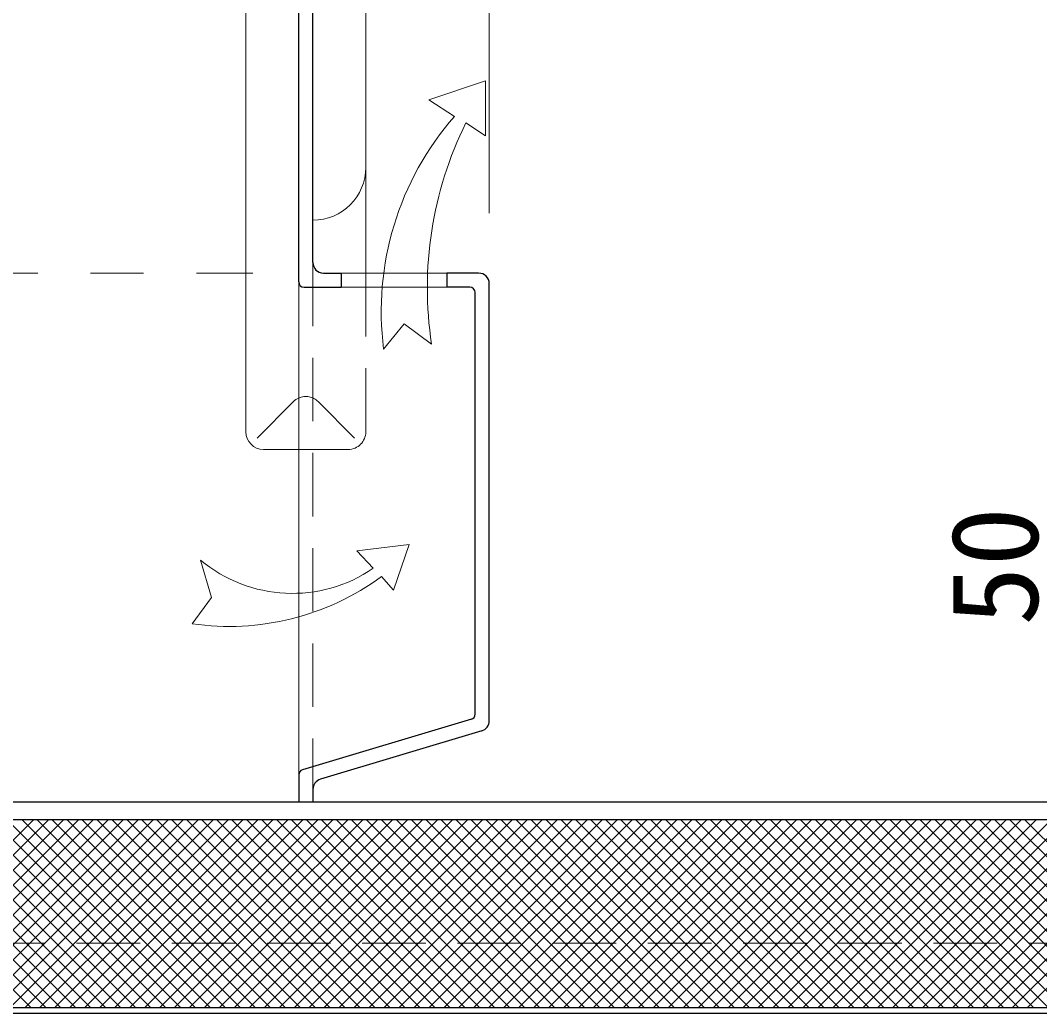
# Model space of a CAD drawing. Units: millimetres at full size, sheet at 1:15; details may follow other scales. Extents: x -3151 to 2924, y -2106 to 2109.
# Drawn here: x -1614.3 to -1325.4, y -1258.3 to -976.7 of the extents above; entities that cross this region are included whole.
import ezdxf
from ezdxf.enums import TextEntityAlignment as Align

# ---------------------------------------------------------------- set-up
doc = ezdxf.new("R2010")
doc.units = ezdxf.units.MM
doc.header["$LTSCALE"] = 15
for name, pattern in [('CHAIN1', [8, 5, -1, 1, -1]), ('DASHED1', [1.8, 1.2, -0.6]), ('DOUBLE_CHAIN1', [8.8, 5, -1, 0.6, -0.6, 0.6, -1])]:
    doc.linetypes.add(name, pattern=pattern)
doc.layers.add('0-0____1', color=4, linetype='Continuous', lineweight=9)
doc.styles.add('ＭＳ ゴシック', font='')
doc.styles.get('ＭＳ ゴシック').set_extended_font_data('MS Gothic')

msp = doc.modelspace()

# ---------------------------------------------------------------- linework, layer by layer
at = {"layer": '0-0____1', "color": 5, "lineweight": 25}
for p, q in [((-1535.4, -1050.83), (-1535.4, -549.83)), ((-1531.4, -1045.33), (-1531.4, -555.33)), ((-1493.4, -1048.33), (-1493.4, -1052.33)), ((-1484.4, -1048.33), (-1493.4, -1048.33)), ((-1481.4, -1175.27), (-1481.4, -1051.33)), ((-1533.9, -1052.33), (-1523.4, -1052.33)), ((-1486.9, -1052.33), (-1493.4, -1052.33)), ((-1485.4, -1173.41), (-1485.4, -1053.83)), ((-1486.47, -1174.85), (-1534.33, -1189.2)), ((-1483.54, -1178.14), (-1529.27, -1191.86)), ((-1535.4, -1190.64), (-1535.4, -1198.33)), ((-1531.4, -1194.73), (-1531.4, -1198.33)), ((-972.91, -1198.33), (-2093.9, -1198.33)), ((-967.99, -1203.33), (-2098.82, -1203.33)), ((-879.2, -1256.73), (-2187.6, -1256.73)), ((-878.4, -1258.33), (-2188.4, -1258.33))]:
    msp.add_line(p, q, dxfattribs=at)
at = {"layer": '0-0____1', "color": 7, "lineweight": 18}
for p, q in [((-1516.4, -1018.33), (-1516.4, -552.33)), ((-1523.4, -1048.33), (-1493.4, -1048.33)), ((-1535.4, -1190.64), (-1535.4, -1050.83)), ((-1523.4, -1052.33), (-1493.4, -1052.33))]:
    msp.add_line(p, q, dxfattribs=at)
at = {"layer": '0-0____1'}
for p, q in [((-1550.4, -1093.33), (-1550.4, -598.33)), ((-1516.4, -1048.33), (-1516.4, -1018.33)), ((-1547.2, -1095.13), (-1536.91, -1084.76)), ((-1545.4, -1098.33), (-1535.4, -1098.33)), ((-1664.7, -1203.33), (-1611.3, -1256.73)), ((-1664.02, -1256.73), (-1610.62, -1203.33)), ((-1660.46, -1203.33), (-1607.06, -1256.73)), ((-1659.78, -1256.73), (-1606.38, -1203.33)), ((-1656.21, -1203.33), (-1602.81, -1256.73)), ((-1655.53, -1256.73), (-1602.13, -1203.33)), ((-1651.97, -1203.33), (-1598.57, -1256.73)), ((-1651.29, -1256.73), (-1597.89, -1203.33)), ((-1647.73, -1203.33), (-1594.33, -1256.73)), ((-1647.05, -1256.73), (-1593.65, -1203.33)), ((-1643.49, -1203.33), (-1590.09, -1256.73)), ((-1642.81, -1256.73), (-1589.41, -1203.33)), ((-1639.24, -1203.33), (-1585.84, -1256.73)), ((-1638.56, -1256.73), (-1585.16, -1203.33)), ((-1635, -1203.33), (-1581.6, -1256.73)), ((-1634.32, -1256.73), (-1580.92, -1203.33)), ((-1630.76, -1203.33), (-1577.36, -1256.73)), ((-1630.08, -1256.73), (-1576.68, -1203.33)), ((-1626.52, -1203.33), (-1573.12, -1256.73)), ((-1625.84, -1256.73), (-1572.44, -1203.33)), ((-1622.27, -1203.33), (-1568.87, -1256.73)), ((-1621.59, -1256.73), (-1568.19, -1203.33)), ((-1618.03, -1203.33), (-1564.63, -1256.73)), ((-1617.35, -1256.73), (-1563.95, -1203.33)), ((-1613.79, -1203.33), (-1560.39, -1256.73)), ((-1613.11, -1256.73), (-1559.71, -1203.33)), ((-1609.55, -1203.33), (-1556.15, -1256.73)), ((-1608.86, -1256.73), (-1555.46, -1203.33)), ((-1605.3, -1203.33), (-1551.9, -1256.73)), ((-1604.62, -1256.73), (-1551.22, -1203.33)), ((-1601.06, -1203.33), (-1547.66, -1256.73)), ((-1600.38, -1256.73), (-1546.98, -1203.33)), ((-1596.82, -1203.33), (-1543.42, -1256.73)), ((-1596.14, -1256.73), (-1542.74, -1203.33)), ((-1592.57, -1203.33), (-1539.17, -1256.73)), ((-1591.89, -1256.73), (-1538.49, -1203.33)), ((-1588.33, -1203.33), (-1534.93, -1256.73)), ((-1587.65, -1256.73), (-1534.25, -1203.33)), ((-1584.09, -1203.33), (-1530.69, -1256.73)), ((-1583.41, -1256.73), (-1530.01, -1203.33)), ((-1579.85, -1203.33), (-1526.45, -1256.73)), ((-1579.17, -1256.73), (-1525.77, -1203.33)), ((-1575.6, -1203.33), (-1522.2, -1256.73)), ((-1574.92, -1256.73), (-1521.52, -1203.33)), ((-1571.36, -1203.33), (-1517.96, -1256.73)), ((-1570.68, -1256.73), (-1517.28, -1203.33)), ((-1567.12, -1203.33), (-1513.72, -1256.73)), ((-1566.44, -1256.73), (-1513.04, -1203.33)), ((-1562.88, -1203.33), (-1509.48, -1256.73)), ((-1562.2, -1256.73), (-1508.8, -1203.33)), ((-1558.63, -1203.33), (-1505.23, -1256.73)), ((-1557.95, -1256.73), (-1504.55, -1203.33)), ((-1554.39, -1203.33), (-1500.99, -1256.73)), ((-1553.71, -1256.73), (-1500.31, -1203.33)), ((-1550.15, -1203.33), (-1496.75, -1256.73)), ((-1549.47, -1256.73), (-1496.07, -1203.33)), ((-1545.91, -1203.33), (-1492.51, -1256.73)), ((-1545.23, -1256.73), (-1491.83, -1203.33)), ((-1541.66, -1203.33), (-1488.26, -1256.73)), ((-1540.98, -1256.73), (-1487.58, -1203.33)), ((-1537.42, -1203.33), (-1484.02, -1256.73)), ((-1536.74, -1256.73), (-1483.34, -1203.33)), ((-1533.18, -1203.33), (-1479.78, -1256.73)), ((-1532.5, -1256.73), (-1479.1, -1203.33)), ((-1528.94, -1203.33), (-1475.54, -1256.73)), ((-1528.25, -1256.73), (-1474.85, -1203.33)), ((-1524.69, -1203.33), (-1471.29, -1256.73)), ((-1524.01, -1256.73), (-1470.61, -1203.33)), ((-1520.45, -1203.33), (-1467.05, -1256.73)), ((-1519.77, -1256.73), (-1466.37, -1203.33)), ((-1516.21, -1203.33), (-1462.81, -1256.73)), ((-1515.53, -1256.73), (-1462.13, -1203.33)), ((-1511.96, -1203.33), (-1458.56, -1256.73)), ((-1511.28, -1256.73), (-1457.88, -1203.33)), ((-1507.72, -1203.33), (-1454.32, -1256.73)), ((-1507.04, -1256.73), (-1453.64, -1203.33)), ((-1503.48, -1203.33), (-1450.08, -1256.73)), ((-1502.8, -1256.73), (-1449.4, -1203.33)), ((-1499.24, -1203.33), (-1445.84, -1256.73)), ((-1498.56, -1256.73), (-1445.16, -1203.33)), ((-1494.99, -1203.33), (-1441.59, -1256.73)), ((-1494.31, -1256.73), (-1440.91, -1203.33)), ((-1490.75, -1203.33), (-1437.35, -1256.73)), ((-1490.07, -1256.73), (-1436.67, -1203.33)), ((-1486.51, -1203.33), (-1433.11, -1256.73)), ((-1485.83, -1256.73), (-1432.43, -1203.33)), ((-1482.27, -1203.33), (-1428.87, -1256.73)), ((-1481.59, -1256.73), (-1428.19, -1203.33)), ((-1478.02, -1203.33), (-1424.62, -1256.73)), ((-1477.34, -1256.73), (-1423.94, -1203.33)), ((-1473.78, -1203.33), (-1420.38, -1256.73)), ((-1473.1, -1256.73), (-1419.7, -1203.33)), ((-1469.54, -1203.33), (-1416.14, -1256.73)), ((-1468.86, -1256.73), (-1415.46, -1203.33)), ((-1465.3, -1203.33), (-1411.9, -1256.73)), ((-1464.61, -1256.73), (-1411.21, -1203.33)), ((-1461.05, -1203.33), (-1407.65, -1256.73)), ((-1460.37, -1256.73), (-1406.97, -1203.33)), ((-1456.81, -1203.33), (-1403.41, -1256.73)), ((-1456.13, -1256.73), (-1402.73, -1203.33)), ((-1452.57, -1203.33), (-1399.17, -1256.73)), ((-1451.89, -1256.73), (-1398.49, -1203.33)), ((-1448.32, -1203.33), (-1394.92, -1256.73)), ((-1447.64, -1256.73), (-1394.24, -1203.33)), ((-1444.08, -1203.33), (-1390.68, -1256.73)), ((-1443.4, -1256.73), (-1390, -1203.33)), ((-1439.84, -1203.33), (-1386.44, -1256.73)), ((-1439.16, -1256.73), (-1385.76, -1203.33)), ((-1435.6, -1203.33), (-1382.2, -1256.73)), ((-1434.92, -1256.73), (-1381.52, -1203.33)), ((-1431.35, -1203.33), (-1377.95, -1256.73)), ((-1430.67, -1256.73), (-1377.27, -1203.33)), ((-1427.11, -1203.33), (-1373.71, -1256.73)), ((-1426.43, -1256.73), (-1373.03, -1203.33)), ((-1422.87, -1203.33), (-1369.47, -1256.73)), ((-1422.19, -1256.73), (-1368.79, -1203.33)), ((-1418.63, -1203.33), (-1365.23, -1256.73)), ((-1417.95, -1256.73), (-1364.55, -1203.33)), ((-1414.38, -1203.33), (-1360.98, -1256.73)), ((-1413.7, -1256.73), (-1360.3, -1203.33)), ((-1410.14, -1203.33), (-1356.74, -1256.73)), ((-1409.46, -1256.73), (-1356.06, -1203.33)), ((-1405.9, -1203.33), (-1352.5, -1256.73)), ((-1405.22, -1256.73), (-1351.82, -1203.33)), ((-1401.66, -1203.33), (-1348.26, -1256.73)), ((-1400.98, -1256.73), (-1347.58, -1203.33)), ((-1397.41, -1203.33), (-1344.01, -1256.73)), ((-1396.73, -1256.73), (-1343.33, -1203.33)), ((-1393.17, -1203.33), (-1339.77, -1256.73)), ((-1392.49, -1256.73), (-1339.09, -1203.33)), ((-1388.93, -1203.33), (-1335.53, -1256.73)), ((-1388.25, -1256.73), (-1334.85, -1203.33)), ((-1384.69, -1203.33), (-1331.29, -1256.73)), ((-1384, -1256.73), (-1330.6, -1203.33)), ((-1380.44, -1203.33), (-1327.04, -1256.73)), ((-1379.76, -1256.73), (-1326.36, -1203.33)), ((-1376.2, -1203.33), (-1322.8, -1256.73)), ((-1375.52, -1256.73), (-1322.12, -1203.33)), ((-1371.96, -1203.33), (-1318.56, -1256.73)), ((-1371.28, -1256.73), (-1317.88, -1203.33)), ((-1367.71, -1203.33), (-1314.31, -1256.73)), ((-1367.03, -1256.73), (-1313.63, -1203.33)), ((-1363.47, -1203.33), (-1310.07, -1256.73)), ((-1362.79, -1256.73), (-1309.39, -1203.33)), ((-1359.23, -1203.33), (-1305.83, -1256.73)), ((-1358.55, -1256.73), (-1305.15, -1203.33)), ((-1354.99, -1203.33), (-1301.59, -1256.73)), ((-1354.31, -1256.73), (-1300.91, -1203.33)), ((-1350.74, -1203.33), (-1297.34, -1256.73)), ((-1350.06, -1256.73), (-1296.66, -1203.33)), ((-1346.5, -1203.33), (-1293.1, -1256.73)), ((-1345.82, -1256.73), (-1292.42, -1203.33)), ((-1342.26, -1203.33), (-1288.86, -1256.73)), ((-1341.58, -1256.73), (-1288.18, -1203.33)), ((-1338.02, -1203.33), (-1284.62, -1256.73)), ((-1337.34, -1256.73), (-1283.94, -1203.33)), ((-1333.77, -1203.33), (-1280.37, -1256.73)), ((-1333.09, -1256.73), (-1279.69, -1203.33)), ((-1329.53, -1203.33), (-1276.13, -1256.73)), ((-1328.85, -1256.73), (-1275.45, -1203.33))]:
    msp.add_line(p, q, dxfattribs=at)
at = {"layer": '0-0____1', "linetype": 'CHAIN1'}
for p, q in [((-1481.4, -1031.33), (-1481.4, -893.33)), ((-1804.4, -1048.33), (-1548.4, -1048.33))]:
    msp.add_line(p, q, dxfattribs=at)
at = {"layer": '0-0____1', "linetype": 'DOUBLE_CHAIN1'}
for p, q in [((-1482.46, -993.79), (-1498.56, -999.15)), ((-1482.45, -1009.4), (-1482.46, -993.79)), ((-1491.27, -1003.9), (-1498.56, -999.15)), ((-1488.04, -1005.75), (-1482.45, -1009.4)), ((-1511.33, -1069.86), (-1505.51, -1062.7)), ((-1497.73, -1068.47), (-1505.51, -1062.7)), ((-1518.93, -1127.13), (-1504.07, -1125.27)), ((-1508.51, -1138.27), (-1504.07, -1125.27)), ((-1563.28, -1129.69), (-1560.1, -1140.32)), ((-1514.27, -1132.02), (-1518.93, -1127.13)), ((-1511.93, -1134.36), (-1508.51, -1138.27)), ((-1565.61, -1147.78), (-1560.1, -1140.32))]:
    msp.add_line(p, q, dxfattribs=at)
at = {"layer": '0-0____1', "linetype": 'DASHED1'}
for p, q in [((-1531.4, -1045.33), (-1531.4, -1194.73)), ((-1516.4, -1093.33), (-1516.4, -1048.33)), ((-1519.61, -1095.13), (-1529.89, -1084.76)), ((-1521.4, -1098.33), (-1535.4, -1098.33)), ((-878.4, -1238.33), (-2188.4, -1238.33))]:
    msp.add_line(p, q, dxfattribs=at)
at = {"layer": '0-0____1', "color": 5, "lineweight": 25}
msp.add_lwpolyline([(-1528.4, -1048.33), (-1523.4, -1048.33), (-1523.4, -1052.33)], dxfattribs=at)
at = {"layer": '0-0____1', "linetype": 'DOUBLE_CHAIN1'}
for centre, radius, start, end in [((-1428.2, -1059.12), 83.82, 138.8003, 187.3606), ((-1393, -1052.53), 105.94, 153.7915, 188.6529), ((-1537.23, -1098.55), 40.6, 230.095, 304.4524), ((-1555.19, -1075.42), 73.11, 261.8003, 306.2722)]:
    msp.add_arc(centre, radius, start, end, dxfattribs=at)
at = {"layer": '0-0____1', "color": 7, "lineweight": 18}
msp.add_arc((-1531.4, -1018.33), 15, 270, 0, dxfattribs=at)
at = {"layer": '0-0____1', "color": 5, "lineweight": 25}
for centre, radius, start, end in [((-1528.4, -1045.33), 3, 180, 270), ((-1484.4, -1051.33), 3, 0, 90), ((-1533.9, -1050.83), 1.5, 180, 270), ((-1486.9, -1053.83), 1.5, 0, 90), ((-1486.9, -1173.41), 1.5, 286.6992, 0), ((-1484.4, -1175.27), 3, 286.6992, 360), ((-1533.9, -1190.64), 1.5, 106.6992, 180), ((-1528.4, -1194.73), 3, 106.6992, 180)]:
    msp.add_arc(centre, radius, start, end, dxfattribs=at)
at = {"layer": '0-0____1', "linetype": 'DASHED1'}
for centre, start, end in [((-1533.4, -1088.33), 45.4127, 113.5782), ((-1521.4, -1093.33), 270, 0)]:
    msp.add_arc(centre, 5, start, end, dxfattribs=at)
at = {"layer": '0-0____1'}
for centre, start, end in [((-1533.4, -1088.33), 113.5782, 134.5873), ((-1545.4, -1093.33), 180, 270)]:
    msp.add_arc(centre, 5, start, end, dxfattribs=at)

# ---------------------------------------------------------------- texts
at = {"layer": '0-0____1', "color": 7, "style": 'ＭＳ ゴシック'}
msp.add_text('50', height=24.74, rotation=90, dxfattribs=at).set_placement((-1318.4, -1148.33), align=Align.BOTTOM_LEFT)

doc.saveas('drawing.dxf')
